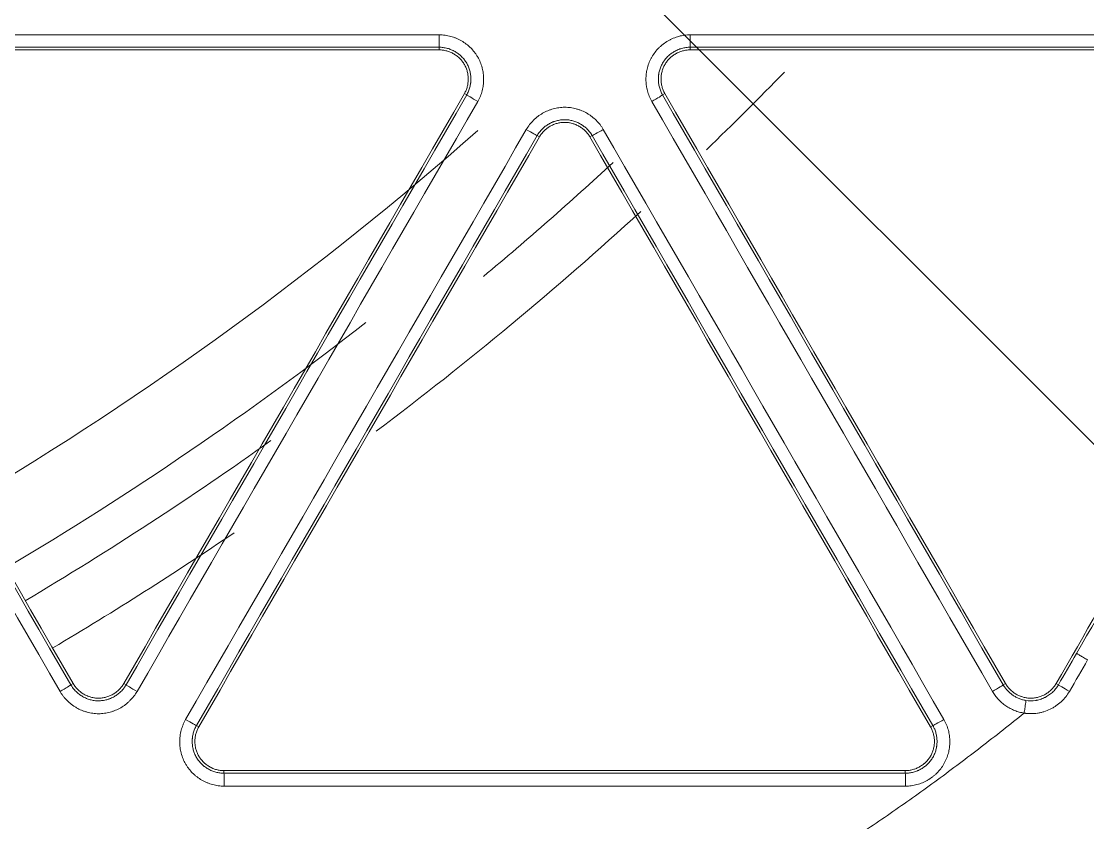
# Model space of a CAD drawing. Header units: inches. Extents: x 405346 to 489838, y -25612 to 14934.
# Drawn here: x 467311.37 to 467351.39, y 4199.86 to 4229.95 of the extents above; entities that cross this region are included whole.
import ezdxf

# ---------------------------------------------------------------- set-up
doc = ezdxf.new("R2010")
doc.units = ezdxf.units.IN
doc.header["$LTSCALE"] = 200
doc.header["$MEASUREMENT"] = 0
doc.layers.add('SS-EQ', color=2, linetype='Continuous', lineweight=20)

# ---------------------------------------------------------------- blocks, each defined once
blk = doc.blocks.new('4way무풍')
at = {"layer": 'SS-EQ'}
for p, q in [((339.635, -339.635), (-339.635, 339.635)), ((82.781, -92.55), (82.781, -92.45)), ((92.203, -92.45), (92.203, -92.55)), ((83.815, -94.241), (83.729, -94.192)), ((91.255, -94.192), (91.169, -94.242)), ((86.544, -95.817), (86.457, -95.767)), ((88.526, -95.767), (88.44, -95.817)), ((68.959, -116.39), (69.046, -116.34)), ((70.941, -116.34), (71.028, -116.39)), ((103.956, -116.39), (104.043, -116.34)), ((105.938, -116.34), (106.024, -116.39)), ((73.67, -117.915), (73.757, -117.966)), ((101.227, -117.966), (101.314, -117.916)), ((74.705, -119.607), (74.705, -119.707)), ((100.279, -119.707), (100.279, -119.607))]:
    blk.add_line(p, q, dxfattribs=at)
for radius, start, end in [(133.744, 313.94551, 315.71787), (127.397, 300.71678, 311.39079), (131.692, 309.8847, 312.70245), (133.744, 306.96339, 312.49509), (130.269, 300.71233, 307.90393), (131.692, 300.7045, 305.49538), (133.744, 300.70128, 304.156)]:
    blk.add_arc((0, 0), radius, start, end, dxfattribs=at)
for centre, major_axis, ratio, start_param, end_param in [((82.781, -91.976), (0, -0.474), 0.011778, 0.034909, 1.556725), ((92.203, -91.976), (0, 0.474), 0.013412, 3.176502, 4.698995), ((84.225, -94.478), (0.41, -0.237), 0.006571, 3.1765, 4.729863), ((90.758, -94.478), (-0.41, -0.237), 0.018563, 1.575049, 3.10668), ((86.047, -95.53), (-0.41, 0.237), 0.006512, 1.588503, 3.106685), ((88.936, -95.53), (-0.41, -0.237), 0.018651, 0.034913, 1.574542), ((68.549, -116.626), (-0.41, -0.237), 0.021182, 1.567846, 3.106678), ((71.438, -116.626), (0.41, -0.237), 0.012796, 3.176502, 4.7295), ((103.546, -116.626), (-0.41, -0.237), 0.021333, 1.573738, 3.106678), ((106.434, -116.626), (-0.41, 0.237), 0.007617, 0.034908, 1.591), ((73.26, -117.678), (-0.41, 0.237), 0.012793, 1.588108, 3.106683), ((101.723, -117.678), (-0.41, -0.237), 0.021465, 0.034915, 1.573193), ((74.704, -120.18), (0, -0.474), 0.008619, 1.550638, 3.106668), ((100.279, -120.18), (0, 0.474), 0.012332, 4.694356, 6.248188)]:
    blk.add_ellipse(centre, major_axis=major_axis, ratio=ratio, start_param=start_param, end_param=end_param, dxfattribs=at)
for points, knots in [([(346.359, 0), (346.359, -27.812), (346.359, -55.624), (346.359, -97.341), (346.359, -111.247), (346.359, -139.059), (346.359, -152.965), (346.359, -180.777), (346.359, -194.683), (346.359, -222.494), (346.359, -236.4), (346.359, -257.259), (346.358, -264.212), (346.359, -272.903), (346.359, -274.641), (346.359, -277.249), (346.359, -278.118), (346.358, -279.856), (346.358, -280.725), (346.358, -282.029), (346.358, -282.463), (346.358, -283.333), (346.359, -283.767), (346.359, -284.419), (346.359, -284.636), (346.359, -285.071), (346.358, -285.288), (346.355, -285.723), (346.353, -285.94), (346.346, -286.374), (346.341, -286.592), (346.322, -287.243), (346.305, -287.678), (346.262, -288.546), (346.236, -288.98), (346.174, -289.849), (346.138, -290.283), (346.078, -290.934), (346.057, -291.151), (346.012, -291.585), (345.894, -292.666), (345.748, -293.741), (345.479, -295.45), (345.327, -296.299), (344.817, -298.834), (344.407, -300.505), (343.687, -302.982), (343.172, -304.624), (342.294, -307.059), (341.638, -308.663), (341.119, -309.858), (340.941, -310.256), (340.714, -310.751), (340.668, -310.85), (340.576, -311.047), (340.437, -311.343), (339.919, -312.422), (339.029, -314.158), (338.177, -315.66), (336.854, -317.881), (335.912, -319.32), (334.41, -321.418), (333.379, -322.796), (331.741, -324.801), (330.589, -326.095), (329.702, -327.051), (329.403, -327.366), (329.024, -327.758), (328.947, -327.836), (328.795, -327.992), (328.566, -328.224), (327.719, -329.07), (326.303, -330.412), (324.35, -332.111), (322.332, -333.722), (320.944, -334.738), (319.535, -335.724), (318.819, -336.202), (317.367, -337.13), (315.893, -338.028), (314.376, -338.866), (313.222, -339.473), (312.835, -339.671), (312.249, -339.963), (312.054, -340.059), (311.662, -340.249), (309.896, -341.094), (308.103, -341.848), (305.68, -342.75), (304.055, -343.316), (302.408, -343.813), (299.923, -344.506), (298.245, -344.898), (295.697, -345.382), (294.842, -345.525), (293.766, -345.682), (293.551, -345.712), (293.12, -345.771), (292.903, -345.799), (292.254, -345.88), (291.821, -345.929), (290.523, -346.062), (289.657, -346.132), (288.357, -346.21), (287.924, -346.232), (287.057, -346.265), (286.624, -346.277), (285.974, -346.288), (285.757, -346.291), (285.323, -346.293), (285.107, -346.294), (284.673, -346.294), (284.456, -346.294), (284.023, -346.294), (283.806, -346.293), (283.156, -346.293), (282.722, -346.293), (281.855, -346.293), (281.421, -346.293), (280.121, -346.293), (279.253, -346.294), (277.519, -346.294), (276.652, -346.294), (274.051, -346.294), (272.316, -346.294), (267.113, -346.294), (263.645, -346.293), (256.708, -346.293), (253.239, -346.294), (242.833, -346.294), (235.896, -346.294), (222.022, -346.294), (215.084, -346.294), (194.273, -346.294), (180.399, -346.294), (152.65, -346.294), (138.775, -346.294), (111.027, -346.294), (97.152, -346.294), (69.404, -346.294), (55.529, -346.294), (34.718, -346.294), (27.78, -346.294), (13.906, -346.294), (6.969, -346.294), (0.032, -346.294)], [0, 0, 0, 0, 0.125, 0.125, 0.1875, 0.1875, 0.25, 0.25, 0.3125, 0.3125, 0.375, 0.375, 0.40625, 0.40625, 0.414063, 0.414063, 0.417969, 0.417969, 0.421875, 0.421875, 0.423828, 0.423828, 0.425781, 0.425781, 0.426758, 0.426758, 0.427734, 0.427734, 0.428711, 0.428711, 0.429688, 0.429688, 0.431641, 0.431641, 0.433594, 0.433594, 0.435547, 0.435547, 0.436523, 0.436523, 0.4375, 0.441406, 0.441406, 0.445313, 0.445313, 0.453125, 0.453125, 0.457031, 0.460938, 0.464844, 0.464844, 0.466797, 0.466797, 0.467285, 0.467285, 0.467773, 0.46875, 0.472656, 0.476563, 0.476563, 0.484375, 0.484375, 0.488281, 0.492188, 0.496094, 0.496094, 0.498047, 0.498047, 0.498535, 0.498535, 0.499023, 0.5, 0.503906, 0.507813, 0.511719, 0.515625, 0.515625, 0.519531, 0.519531, 0.523438, 0.527344, 0.527344, 0.529297, 0.529297, 0.530273, 0.530273, 0.53125, 0.539063, 0.539063, 0.542969, 0.546875, 0.546875, 0.554688, 0.554688, 0.558594, 0.558594, 0.55957, 0.55957, 0.560547, 0.560547, 0.5625, 0.5625, 0.566406, 0.566406, 0.568359, 0.568359, 0.570313, 0.570313, 0.571289, 0.571289, 0.572266, 0.572266, 0.573242, 0.573242, 0.574219, 0.574219, 0.576172, 0.576172, 0.578125, 0.578125, 0.582031, 0.582031, 0.585938, 0.585938, 0.59375, 0.59375, 0.609375, 0.609375, 0.625, 0.625, 0.65625, 0.65625, 0.6875, 0.6875, 0.75, 0.75, 0.8125, 0.8125, 0.875, 0.875, 0.9375, 0.9375, 0.96875, 0.96875, 1, 1, 1, 1]), ([(0.032, -345.099), (6.961, -345.099), (13.891, -345.099), (27.75, -345.099), (34.679, -345.099), (55.467, -345.099), (69.326, -345.098), (97.044, -345.098), (110.903, -345.097), (138.621, -345.096), (152.48, -345.096), (180.197, -345.094), (194.056, -345.092), (214.845, -345.09), (221.774, -345.089), (235.633, -345.086), (242.562, -345.085), (256.421, -345.082), (263.351, -345.081), (272.013, -345.079), (273.745, -345.079), (276.343, -345.079), (277.21, -345.078), (278.942, -345.078), (279.808, -345.077), (281.107, -345.076), (281.541, -345.076), (282.407, -345.076), (282.84, -345.076), (283.706, -345.076), (284.139, -345.076), (284.789, -345.074), (285.005, -345.074), (285.438, -345.071), (285.655, -345.069), (286.304, -345.06), (286.737, -345.049), (287.602, -345.017), (288.034, -344.997), (289.33, -344.922), (290.194, -344.853), (291.488, -344.722), (291.92, -344.673), (292.566, -344.593), (292.782, -344.566), (293.212, -344.508), (294.286, -344.358), (295.351, -344.18), (297.891, -343.699), (299.563, -343.307), (302.039, -342.615), (303.679, -342.118), (305.297, -341.551), (307.709, -340.648), (309.296, -339.976), (311.056, -339.138), (311.349, -338.996), (311.641, -338.853), (311.836, -338.756), (311.933, -338.707), (312.418, -338.464), (312.803, -338.265), (313.951, -337.656), (314.704, -337.236), (316.19, -336.364), (316.921, -335.913), (318.363, -334.982), (319.073, -334.502), (320.472, -333.511), (321.849, -332.491), (323.849, -330.872), (325.784, -329.163), (327.03, -327.964), (327.795, -327.195), (327.947, -327.041), (328.25, -326.729), (328.401, -326.573), (328.849, -326.102), (329.145, -325.785), (330.019, -324.826), (331.153, -323.527), (332.763, -321.515), (333.776, -320.132), (334.759, -318.728), (335.235, -318.016), (336.157, -316.57), (336.603, -315.837), (337.465, -314.35), (338.296, -312.842), (339.065, -311.291), (339.481, -310.406), (339.527, -310.308), (339.618, -310.111), (339.754, -309.815), (340.065, -309.123), (340.322, -308.527), (340.821, -307.331), (341.451, -305.727), (342.288, -303.291), (342.776, -301.648), (343.454, -299.169), (343.836, -297.496), (344.302, -294.959), (344.439, -294.108), (344.619, -292.825), (344.702, -292.181), (344.786, -291.427), (344.82, -291.104), (344.842, -290.888), (344.853, -290.779), (344.946, -289.807), (345.01, -288.942), (345.078, -287.644), (345.096, -287.212), (345.116, -286.563), (345.122, -286.347), (345.13, -285.914), (345.133, -285.698), (345.138, -285.266), (345.139, -285.049), (345.14, -284.617), (345.14, -284.4), (345.141, -283.752), (345.141, -283.319), (345.141, -282.67), (345.141, -282.454), (345.141, -282.021), (345.141, -281.805), (345.142, -281.156), (345.142, -280.724), (345.143, -279.426), (345.143, -278.561), (345.144, -276.831), (345.144, -275.966), (345.145, -273.37), (345.145, -271.64), (345.146, -262.989), (345.148, -256.069), (345.152, -235.306), (345.154, -221.465), (345.157, -193.782), (345.159, -179.94), (345.161, -152.257), (345.161, -138.416), (345.162, -110.732), (345.163, -69.208), (345.164, -27.683), (345.164, 0)], [0, 0, 0, 0, 0.03125, 0.03125, 0.0625, 0.0625, 0.125, 0.125, 0.1875, 0.1875, 0.25, 0.25, 0.3125, 0.3125, 0.34375, 0.34375, 0.375, 0.375, 0.40625, 0.40625, 0.414063, 0.414063, 0.417969, 0.417969, 0.421875, 0.421875, 0.423828, 0.423828, 0.425781, 0.425781, 0.427734, 0.427734, 0.428711, 0.428711, 0.429688, 0.429688, 0.431641, 0.431641, 0.433594, 0.433594, 0.4375, 0.4375, 0.439453, 0.439453, 0.44043, 0.44043, 0.441406, 0.445313, 0.445313, 0.453125, 0.453125, 0.457031, 0.460938, 0.460938, 0.46875, 0.46875, 0.469727, 0.470215, 0.470215, 0.470703, 0.470703, 0.472656, 0.472656, 0.476563, 0.476563, 0.480469, 0.480469, 0.484375, 0.484375, 0.488281, 0.492188, 0.496094, 0.5, 0.5, 0.500977, 0.500977, 0.501953, 0.501953, 0.503906, 0.503906, 0.507813, 0.511719, 0.515625, 0.515625, 0.519531, 0.519531, 0.523438, 0.523438, 0.527344, 0.53125, 0.53125, 0.531738, 0.531738, 0.532227, 0.533203, 0.535156, 0.535156, 0.539063, 0.542969, 0.546875, 0.546875, 0.554688, 0.554688, 0.558594, 0.558594, 0.560547, 0.561523, 0.562012, 0.562012, 0.5625, 0.5625, 0.566406, 0.566406, 0.568359, 0.568359, 0.569336, 0.569336, 0.570313, 0.570313, 0.571289, 0.571289, 0.572266, 0.572266, 0.574219, 0.574219, 0.575195, 0.575195, 0.576172, 0.576172, 0.578125, 0.578125, 0.582031, 0.582031, 0.585938, 0.585938, 0.59375, 0.59375, 0.625, 0.625, 0.6875, 0.6875, 0.75, 0.75, 0.8125, 0.8125, 0.875, 1, 1, 1, 1]), ([(82.786, -91.983), (82.86, -91.983), (82.932, -91.988), (83.076, -92.007), (83.147, -92.022), (83.252, -92.05), (83.287, -92.061), (83.339, -92.079), (83.356, -92.085), (83.39, -92.098), (83.407, -92.105), (83.491, -92.14), (83.621, -92.204), (83.742, -92.285), (83.815, -92.34), (83.829, -92.352), (83.858, -92.375), (83.899, -92.41), (83.939, -92.447), (84.016, -92.524), (84.064, -92.578), (84.131, -92.664), (84.152, -92.693), (84.193, -92.754), (84.212, -92.785), (84.267, -92.88), (84.331, -93.01), (84.377, -93.148), (84.4, -93.236), (84.405, -93.254), (84.413, -93.289), (84.417, -93.307), (84.427, -93.361), (84.433, -93.397), (84.447, -93.505), (84.452, -93.577), (84.452, -93.686), (84.45, -93.741), (84.446, -93.795), (84.442, -93.832), (84.44, -93.85), (84.428, -93.941), (84.401, -94.083), (84.355, -94.22), (84.314, -94.321), (84.299, -94.355), (84.266, -94.421), (84.249, -94.453), (84.231, -94.485)], [0, 0, 0, 0, 0.0625, 0.0625, 0.125, 0.125, 0.15625, 0.15625, 0.171875, 0.171875, 0.1875, 0.1875, 0.25, 0.3125, 0.3125, 0.328125, 0.328125, 0.34375, 0.375, 0.375, 0.4375, 0.4375, 0.46875, 0.46875, 0.5, 0.5, 0.5625, 0.625, 0.625, 0.640625, 0.640625, 0.65625, 0.65625, 0.6875, 0.6875, 0.75, 0.75, 0.78125, 0.796875, 0.796875, 0.8125, 0.8125, 0.875, 0.9375, 0.9375, 0.96875, 0.96875, 1, 1, 1, 1]), ([(90.765, -94.485), (90.728, -94.421), (90.696, -94.356), (90.641, -94.222), (90.618, -94.153), (90.59, -94.048), (90.582, -94.012), (90.571, -93.958), (90.568, -93.94), (90.562, -93.904), (90.56, -93.886), (90.548, -93.796), (90.539, -93.651), (90.548, -93.506), (90.56, -93.415), (90.562, -93.397), (90.568, -93.361), (90.571, -93.343), (90.582, -93.29), (90.59, -93.254), (90.618, -93.149), (90.641, -93.08), (90.682, -92.98), (90.697, -92.947), (90.729, -92.881), (90.746, -92.849), (90.801, -92.754), (90.882, -92.633), (90.978, -92.525), (91.043, -92.46), (91.056, -92.448), (91.083, -92.423), (91.096, -92.411), (91.138, -92.375), (91.166, -92.352), (91.252, -92.285), (91.313, -92.245), (91.407, -92.191), (91.455, -92.165), (91.504, -92.142), (91.538, -92.126), (91.555, -92.119), (91.639, -92.084), (91.776, -92.036), (91.918, -92.007), (92.026, -91.993), (92.062, -91.989), (92.136, -91.984), (92.172, -91.983), (92.209, -91.983)], [0, 0, 0, 0, 0.0625, 0.0625, 0.125, 0.125, 0.15625, 0.15625, 0.171875, 0.171875, 0.1875, 0.1875, 0.25, 0.3125, 0.3125, 0.328125, 0.328125, 0.34375, 0.34375, 0.375, 0.375, 0.4375, 0.4375, 0.46875, 0.46875, 0.5, 0.5, 0.5625, 0.625, 0.625, 0.640625, 0.640625, 0.65625, 0.65625, 0.6875, 0.6875, 0.75, 0.75, 0.78125, 0.796875, 0.796875, 0.8125, 0.8125, 0.875, 0.9375, 0.9375, 0.96875, 0.96875, 1, 1, 1, 1]), ([(83.815, -94.241), (83.817, -94.239), (83.818, -94.236), (83.821, -94.23), (83.826, -94.221), (83.831, -94.213), (83.84, -94.195), (83.846, -94.184), (83.863, -94.148), (83.874, -94.124), (83.904, -94.052), (83.936, -93.954), (83.956, -93.852), (83.964, -93.787), (83.966, -93.774), (83.968, -93.747), (83.969, -93.734), (83.972, -93.695), (83.972, -93.669), (83.972, -93.592), (83.969, -93.54), (83.959, -93.462), (83.955, -93.437), (83.945, -93.385), (83.939, -93.36), (83.919, -93.284), (83.903, -93.235), (83.864, -93.139), (83.841, -93.092), (83.802, -93.024), (83.788, -93.002), (83.759, -92.959), (83.743, -92.938), (83.696, -92.876), (83.661, -92.837), (83.606, -92.783), (83.578, -92.756), (83.548, -92.731), (83.527, -92.714), (83.517, -92.706), (83.465, -92.667), (83.378, -92.609), (83.285, -92.563), (83.213, -92.533), (83.189, -92.523), (83.139, -92.506), (83.114, -92.499), (83.039, -92.478), (82.988, -92.468), (82.911, -92.457), (82.872, -92.453), (82.827, -92.451), (82.804, -92.45), (82.794, -92.45), (82.788, -92.45), (82.784, -92.45), (82.781, -92.45)], [0, 0, 0, 0, 0.003906, 0.003906, 0.007812, 0.015625, 0.015625, 0.03125, 0.03125, 0.0625, 0.0625, 0.125, 0.1875, 0.1875, 0.203125, 0.203125, 0.21875, 0.21875, 0.25, 0.25, 0.3125, 0.3125, 0.34375, 0.34375, 0.375, 0.375, 0.4375, 0.4375, 0.5, 0.5, 0.53125, 0.53125, 0.5625, 0.5625, 0.625, 0.625, 0.65625, 0.671875, 0.671875, 0.6875, 0.6875, 0.75, 0.8125, 0.8125, 0.84375, 0.84375, 0.875, 0.875, 0.9375, 0.9375, 0.96875, 0.984375, 0.992188, 0.996094, 0.996094, 1, 1, 1, 1]), ([(92.203, -92.45), (92.2, -92.45), (92.196, -92.45), (92.19, -92.45), (92.18, -92.45), (92.17, -92.45), (92.15, -92.451), (92.137, -92.452), (92.098, -92.454), (92.072, -92.457), (91.995, -92.468), (91.893, -92.489), (91.795, -92.523), (91.734, -92.548), (91.722, -92.553), (91.699, -92.564), (91.663, -92.581), (91.629, -92.6), (91.561, -92.638), (91.518, -92.667), (91.456, -92.714), (91.436, -92.731), (91.396, -92.765), (91.377, -92.783), (91.321, -92.838), (91.253, -92.916), (91.194, -93.002), (91.155, -93.07), (91.143, -93.093), (91.12, -93.14), (91.109, -93.164), (91.08, -93.236), (91.064, -93.285), (91.044, -93.36), (91.035, -93.398), (91.028, -93.437), (91.024, -93.463), (91.022, -93.476), (91.014, -93.541), (91.008, -93.645), (91.014, -93.748), (91.024, -93.826), (91.028, -93.852), (91.038, -93.903), (91.044, -93.929), (91.064, -94.004), (91.08, -94.053), (91.11, -94.125), (91.126, -94.161), (91.146, -94.201), (91.157, -94.222), (91.162, -94.23), (91.165, -94.236), (91.167, -94.239), (91.169, -94.242)], [0, 0, 0, 0, 0.003906, 0.003906, 0.007813, 0.015625, 0.015625, 0.03125, 0.03125, 0.0625, 0.0625, 0.125, 0.1875, 0.1875, 0.203125, 0.203125, 0.21875, 0.25, 0.25, 0.3125, 0.3125, 0.34375, 0.34375, 0.375, 0.375, 0.4375, 0.5, 0.5, 0.53125, 0.53125, 0.5625, 0.5625, 0.625, 0.625, 0.65625, 0.671875, 0.671875, 0.6875, 0.6875, 0.75, 0.8125, 0.8125, 0.84375, 0.84375, 0.875, 0.875, 0.9375, 0.9375, 0.96875, 0.984375, 0.992187, 0.996094, 0.996094, 1, 1, 1, 1]), ([(82.781, -92.55), (82.829, -92.55), (82.877, -92.553), (82.972, -92.566), (83.065, -92.585), (83.155, -92.617), (83.221, -92.644), (83.243, -92.654), (83.286, -92.676), (83.307, -92.687), (83.369, -92.723), (83.408, -92.749), (83.465, -92.792), (83.484, -92.807), (83.52, -92.839), (83.538, -92.855), (83.589, -92.906), (83.652, -92.977), (83.705, -93.056), (83.741, -93.118), (83.752, -93.139), (83.773, -93.182), (83.783, -93.204), (83.81, -93.27), (83.825, -93.315), (83.843, -93.384), (83.851, -93.419), (83.857, -93.454), (83.861, -93.478), (83.862, -93.49), (83.87, -93.549), (83.876, -93.645), (83.87, -93.739), (83.861, -93.811), (83.857, -93.834), (83.848, -93.881), (83.843, -93.905), (83.825, -93.974), (83.81, -94.019), (83.774, -94.107), (83.753, -94.15), (83.729, -94.192)], [0, 0, 0, 0, 0.0625, 0.0625, 0.125, 0.1875, 0.1875, 0.21875, 0.21875, 0.25, 0.25, 0.3125, 0.3125, 0.34375, 0.34375, 0.375, 0.375, 0.4375, 0.5, 0.5, 0.53125, 0.53125, 0.5625, 0.5625, 0.625, 0.625, 0.65625, 0.671875, 0.671875, 0.6875, 0.6875, 0.75, 0.8125, 0.8125, 0.84375, 0.84375, 0.875, 0.875, 0.9375, 0.9375, 1, 1, 1, 1]), ([(91.255, -94.192), (91.231, -94.15), (91.21, -94.106), (91.174, -94.018), (91.144, -93.928), (91.126, -93.835), (91.117, -93.763), (91.114, -93.739), (91.111, -93.691), (91.111, -93.668), (91.111, -93.596), (91.114, -93.549), (91.123, -93.478), (91.127, -93.454), (91.136, -93.407), (91.141, -93.384), (91.159, -93.314), (91.189, -93.224), (91.231, -93.139), (91.267, -93.076), (91.28, -93.056), (91.307, -93.016), (91.321, -92.997), (91.364, -92.941), (91.396, -92.905), (91.447, -92.855), (91.473, -92.831), (91.5, -92.808), (91.519, -92.793), (91.528, -92.785), (91.576, -92.749), (91.656, -92.696), (91.741, -92.654), (91.807, -92.626), (91.829, -92.617), (91.875, -92.602), (91.898, -92.595), (91.967, -92.576), (92.013, -92.566), (92.107, -92.553), (92.155, -92.55), (92.203, -92.55)], [0, 0, 0, 0, 0.0625, 0.0625, 0.125, 0.1875, 0.1875, 0.21875, 0.21875, 0.25, 0.25, 0.3125, 0.3125, 0.34375, 0.34375, 0.375, 0.375, 0.4375, 0.5, 0.5, 0.53125, 0.53125, 0.5625, 0.5625, 0.625, 0.625, 0.65625, 0.671875, 0.671875, 0.6875, 0.6875, 0.75, 0.8125, 0.8125, 0.84375, 0.84375, 0.875, 0.875, 0.9375, 0.9375, 1, 1, 1, 1]), ([(105.938, -116.34), (108.069, -112.649), (110.201, -108.957), (114.463, -101.574), (116.594, -97.883), (118.725, -94.192)], [0, 0, 0, 0, 0.5, 0.5, 1, 1, 1, 1]), ([(106.708, -115.206), (108.725, -111.712), (110.742, -108.218), (114.777, -101.23), (116.794, -97.735), (118.812, -94.241)], [0, 0, 0, 0, 0.5, 0.5, 1, 1, 1, 1]), ([(86.053, -95.537), (86.09, -95.473), (86.13, -95.413), (86.219, -95.298), (86.267, -95.244), (86.344, -95.167), (86.371, -95.143), (86.412, -95.106), (86.426, -95.095), (86.455, -95.071), (86.469, -95.06), (86.541, -95.005), (86.662, -94.925), (86.792, -94.86), (86.877, -94.825), (86.894, -94.818), (86.928, -94.805), (86.945, -94.799), (86.997, -94.781), (87.032, -94.77), (87.136, -94.742), (87.207, -94.728), (87.315, -94.713), (87.351, -94.709), (87.424, -94.704), (87.461, -94.703), (87.57, -94.703), (87.715, -94.713), (87.857, -94.742), (87.945, -94.766), (87.963, -94.771), (87.998, -94.781), (88.015, -94.787), (88.067, -94.805), (88.101, -94.818), (88.202, -94.86), (88.267, -94.892), (88.361, -94.946), (88.407, -94.975), (88.452, -95.006), (88.482, -95.027), (88.497, -95.038), (88.57, -95.094), (88.679, -95.189), (88.775, -95.297), (88.842, -95.383), (88.863, -95.413), (88.904, -95.474), (88.924, -95.505), (88.942, -95.537)], [0, 0, 0, 0, 0.0625, 0.0625, 0.125, 0.125, 0.15625, 0.15625, 0.171875, 0.171875, 0.1875, 0.1875, 0.25, 0.3125, 0.3125, 0.328125, 0.328125, 0.34375, 0.34375, 0.375, 0.375, 0.4375, 0.4375, 0.46875, 0.46875, 0.5, 0.5, 0.5625, 0.625, 0.625, 0.640625, 0.640625, 0.65625, 0.65625, 0.6875, 0.6875, 0.75, 0.75, 0.78125, 0.796875, 0.796875, 0.8125, 0.8125, 0.875, 0.9375, 0.9375, 0.96875, 0.96875, 1, 1, 1, 1]), ([(88.526, -95.767), (88.524, -95.764), (88.523, -95.761), (88.519, -95.756), (88.514, -95.747), (88.509, -95.739), (88.499, -95.722), (88.492, -95.711), (88.47, -95.679), (88.454, -95.657), (88.407, -95.596), (88.338, -95.518), (88.259, -95.45), (88.207, -95.411), (88.196, -95.403), (88.175, -95.388), (88.143, -95.365), (88.11, -95.345), (88.042, -95.306), (87.996, -95.283), (87.924, -95.253), (87.9, -95.243), (87.85, -95.226), (87.825, -95.219), (87.749, -95.198), (87.699, -95.187), (87.596, -95.173), (87.544, -95.17), (87.466, -95.17), (87.439, -95.171), (87.387, -95.174), (87.361, -95.177), (87.284, -95.188), (87.233, -95.198), (87.158, -95.218), (87.121, -95.23), (87.084, -95.243), (87.06, -95.253), (87.048, -95.258), (86.987, -95.283), (86.894, -95.329), (86.808, -95.386), (86.745, -95.434), (86.725, -95.45), (86.685, -95.485), (86.666, -95.503), (86.611, -95.558), (86.576, -95.596), (86.529, -95.658), (86.506, -95.689), (86.481, -95.728), (86.469, -95.747), (86.464, -95.756), (86.461, -95.761), (86.459, -95.764), (86.457, -95.767)], [0, 0, 0, 0, 0.003906, 0.003906, 0.007813, 0.015625, 0.015625, 0.03125, 0.03125, 0.0625, 0.0625, 0.125, 0.1875, 0.1875, 0.203125, 0.203125, 0.21875, 0.25, 0.25, 0.3125, 0.3125, 0.34375, 0.34375, 0.375, 0.375, 0.4375, 0.4375, 0.5, 0.5, 0.53125, 0.53125, 0.5625, 0.5625, 0.625, 0.625, 0.65625, 0.671875, 0.671875, 0.6875, 0.6875, 0.75, 0.8125, 0.8125, 0.84375, 0.84375, 0.875, 0.875, 0.9375, 0.9375, 0.96875, 0.984375, 0.992188, 0.996094, 0.996094, 1, 1, 1, 1]), ([(86.544, -95.817), (86.568, -95.775), (86.595, -95.735), (86.654, -95.66), (86.717, -95.589), (86.789, -95.527), (86.836, -95.49), (86.846, -95.483), (86.866, -95.469), (86.895, -95.449), (86.926, -95.43), (86.988, -95.394), (87.03, -95.373), (87.096, -95.346), (87.118, -95.337), (87.164, -95.322), (87.187, -95.314), (87.256, -95.296), (87.349, -95.277), (87.444, -95.27), (87.516, -95.27), (87.54, -95.271), (87.588, -95.274), (87.612, -95.277), (87.682, -95.286), (87.729, -95.296), (87.797, -95.315), (87.832, -95.325), (87.865, -95.338), (87.888, -95.346), (87.899, -95.351), (87.954, -95.374), (88.04, -95.416), (88.119, -95.469), (88.176, -95.512), (88.195, -95.527), (88.231, -95.559), (88.248, -95.575), (88.299, -95.625), (88.331, -95.661), (88.389, -95.736), (88.416, -95.775), (88.44, -95.817)], [0, 0, 0, 0, 0.0625, 0.0625, 0.125, 0.1875, 0.1875, 0.203125, 0.203125, 0.21875, 0.25, 0.25, 0.3125, 0.3125, 0.34375, 0.34375, 0.375, 0.375, 0.4375, 0.5, 0.5, 0.53125, 0.53125, 0.5625, 0.5625, 0.625, 0.625, 0.65625, 0.671875, 0.671875, 0.6875, 0.6875, 0.75, 0.8125, 0.8125, 0.84375, 0.84375, 0.875, 0.875, 0.9375, 0.9375, 1, 1, 1, 1]), ([(107.124, -115.45), (107.098, -115.435), (107.071, -115.42), (107.019, -115.389), (106.993, -115.374), (106.944, -115.346), (106.92, -115.332), (106.875, -115.306), (106.854, -115.293), (106.815, -115.271), (106.798, -115.26), (106.767, -115.242), (106.754, -115.234), (106.732, -115.221), (106.724, -115.216), (106.712, -115.209), (106.709, -115.207), (106.708, -115.206)], [0, 0, 0, 0, 0.125, 0.125, 0.25, 0.25, 0.375, 0.375, 0.5, 0.5, 0.625, 0.625, 0.75, 0.75, 0.875, 0.875, 1, 1, 1, 1]), ([(68.959, -116.39), (68.961, -116.393), (68.963, -116.396), (68.966, -116.401), (68.971, -116.41), (68.976, -116.418), (68.987, -116.435), (68.994, -116.446), (69.016, -116.478), (69.031, -116.5), (69.079, -116.561), (69.148, -116.638), (69.226, -116.707), (69.278, -116.746), (69.289, -116.754), (69.31, -116.769), (69.343, -116.791), (69.376, -116.812), (69.443, -116.851), (69.49, -116.874), (69.562, -116.904), (69.586, -116.913), (69.635, -116.93), (69.661, -116.938), (69.736, -116.959), (69.787, -116.969), (69.889, -116.983), (69.941, -116.987), (70.02, -116.987), (70.046, -116.986), (70.098, -116.982), (70.124, -116.979), (70.201, -116.969), (70.252, -116.958), (70.327, -116.938), (70.364, -116.926), (70.401, -116.913), (70.425, -116.904), (70.438, -116.899), (70.498, -116.874), (70.591, -116.827), (70.678, -116.77), (70.74, -116.723), (70.76, -116.706), (70.8, -116.672), (70.819, -116.654), (70.874, -116.599), (70.909, -116.56), (70.956, -116.499), (70.979, -116.467), (71.004, -116.429), (71.016, -116.409), (71.021, -116.401), (71.024, -116.395), (71.026, -116.393), (71.028, -116.39)], [0, 0, 0, 0, 0.003906, 0.003906, 0.007812, 0.015625, 0.015625, 0.03125, 0.03125, 0.0625, 0.0625, 0.125, 0.1875, 0.1875, 0.203125, 0.203125, 0.21875, 0.25, 0.25, 0.3125, 0.3125, 0.34375, 0.34375, 0.375, 0.375, 0.4375, 0.4375, 0.5, 0.5, 0.53125, 0.53125, 0.5625, 0.5625, 0.625, 0.625, 0.65625, 0.671875, 0.671875, 0.6875, 0.6875, 0.75, 0.8125, 0.8125, 0.84375, 0.84375, 0.875, 0.875, 0.9375, 0.9375, 0.96875, 0.984375, 0.992188, 0.996094, 0.996094, 1, 1, 1, 1]), ([(70.941, -116.34), (70.917, -116.382), (70.89, -116.422), (70.832, -116.497), (70.769, -116.568), (70.697, -116.631), (70.649, -116.667), (70.639, -116.674), (70.62, -116.688), (70.59, -116.708), (70.56, -116.727), (70.498, -116.763), (70.455, -116.784), (70.389, -116.811), (70.367, -116.82), (70.322, -116.836), (70.299, -116.843), (70.229, -116.862), (70.136, -116.881), (70.041, -116.887), (69.969, -116.887), (69.945, -116.886), (69.898, -116.883), (69.874, -116.881), (69.803, -116.871), (69.757, -116.861), (69.688, -116.842), (69.654, -116.832), (69.62, -116.82), (69.598, -116.811), (69.587, -116.807), (69.531, -116.783), (69.446, -116.741), (69.367, -116.688), (69.31, -116.645), (69.291, -116.63), (69.255, -116.598), (69.237, -116.582), (69.186, -116.532), (69.155, -116.496), (69.097, -116.421), (69.07, -116.382), (69.046, -116.34)], [0, 0, 0, 0, 0.0625, 0.0625, 0.125, 0.1875, 0.1875, 0.203125, 0.203125, 0.21875, 0.25, 0.25, 0.3125, 0.3125, 0.34375, 0.34375, 0.375, 0.375, 0.4375, 0.5, 0.5, 0.53125, 0.53125, 0.5625, 0.5625, 0.625, 0.625, 0.65625, 0.671875, 0.671875, 0.6875, 0.6875, 0.75, 0.8125, 0.8125, 0.84375, 0.84375, 0.875, 0.875, 0.9375, 0.9375, 1, 1, 1, 1]), ([(103.956, -116.39), (103.957, -116.392), (103.959, -116.395), (103.962, -116.4), (103.966, -116.407), (103.976, -116.423), (103.997, -116.456), (104.029, -116.502), (104.057, -116.537), (104.085, -116.571), (104.1, -116.588), (104.146, -116.637), (104.21, -116.698), (104.281, -116.751), (104.336, -116.789), (104.354, -116.801), (104.392, -116.824), (104.412, -116.835), (104.471, -116.866), (104.551, -116.903), (104.635, -116.932), (104.72, -116.955), (104.764, -116.965), (104.808, -116.972)], [0, 0, 0, 0, 0.007813, 0.007813, 0.015625, 0.03125, 0.0625, 0.125, 0.1875, 0.1875, 0.25, 0.25, 0.375, 0.5, 0.5, 0.5625, 0.5625, 0.625, 0.625, 0.75, 0.875, 0.875, 1, 1, 1, 1]), ([(105.938, -116.34), (105.914, -116.382), (105.887, -116.422), (105.829, -116.497), (105.765, -116.568), (105.694, -116.631), (105.646, -116.667), (105.636, -116.674), (105.617, -116.688), (105.587, -116.708), (105.557, -116.727), (105.495, -116.763), (105.452, -116.784), (105.386, -116.811), (105.364, -116.82), (105.318, -116.836), (105.295, -116.843), (105.226, -116.862), (105.133, -116.881), (105.038, -116.887), (104.966, -116.887), (104.942, -116.886), (104.894, -116.883), (104.871, -116.881), (104.8, -116.871), (104.754, -116.861), (104.685, -116.842), (104.651, -116.832), (104.617, -116.82), (104.595, -116.811), (104.583, -116.807), (104.528, -116.783), (104.443, -116.741), (104.363, -116.688), (104.306, -116.645), (104.288, -116.63), (104.251, -116.598), (104.234, -116.582), (104.183, -116.532), (104.152, -116.496), (104.093, -116.421), (104.067, -116.382), (104.043, -116.34)], [0, 0, 0, 0, 0.0625, 0.0625, 0.125, 0.1875, 0.1875, 0.203125, 0.203125, 0.21875, 0.25, 0.25, 0.3125, 0.3125, 0.34375, 0.34375, 0.375, 0.375, 0.4375, 0.5, 0.5, 0.53125, 0.53125, 0.5625, 0.5625, 0.625, 0.625, 0.65625, 0.671875, 0.671875, 0.6875, 0.6875, 0.75, 0.8125, 0.8125, 0.84375, 0.84375, 0.875, 0.875, 0.9375, 0.9375, 1, 1, 1, 1]), ([(104.808, -116.972), (104.927, -116.991), (105.045, -116.992), (105.179, -116.971), (105.193, -116.969), (105.223, -116.963), (105.238, -116.96), (105.281, -116.95), (105.31, -116.942), (105.395, -116.916), (105.45, -116.894), (105.518, -116.861), (105.531, -116.855), (105.558, -116.841), (105.571, -116.834), (105.61, -116.811), (105.635, -116.795), (105.709, -116.745), (105.756, -116.709), (105.822, -116.648), (105.843, -116.628), (105.884, -116.584), (105.904, -116.561), (105.941, -116.515), (105.968, -116.479), (105.997, -116.435), (106.009, -116.416), (106.017, -116.403), (106.021, -116.396), (106.024, -116.39)], [0, 0, 0, 0, 0.25, 0.25, 0.28125, 0.28125, 0.3125, 0.3125, 0.375, 0.375, 0.5, 0.5, 0.53125, 0.53125, 0.5625, 0.5625, 0.625, 0.625, 0.75, 0.75, 0.8125, 0.8125, 0.875, 0.875, 0.9375, 0.96875, 0.984375, 0.984375, 1, 1, 1, 1]), ([(71.442, -116.636), (71.405, -116.699), (71.364, -116.76), (71.276, -116.874), (71.228, -116.928), (71.151, -117.005), (71.124, -117.03), (71.083, -117.066), (71.068, -117.078), (71.04, -117.101), (71.026, -117.112), (70.953, -117.168), (70.833, -117.248), (70.703, -117.312), (70.618, -117.348), (70.601, -117.355), (70.567, -117.368), (70.55, -117.374), (70.498, -117.391), (70.463, -117.402), (70.358, -117.431), (70.288, -117.445), (70.18, -117.46), (70.144, -117.463), (70.071, -117.468), (70.034, -117.47), (69.924, -117.47), (69.78, -117.46), (69.638, -117.431), (69.55, -117.407), (69.532, -117.402), (69.497, -117.391), (69.48, -117.385), (69.428, -117.368), (69.394, -117.355), (69.293, -117.313), (69.228, -117.281), (69.134, -117.226), (69.088, -117.198), (69.043, -117.167), (69.013, -117.145), (68.998, -117.134), (68.925, -117.079), (68.816, -116.984), (68.72, -116.875), (68.653, -116.789), (68.632, -116.76), (68.591, -116.699), (68.571, -116.667), (68.553, -116.636)], [0, 0, 0, 0, 0.0625, 0.0625, 0.125, 0.125, 0.15625, 0.15625, 0.171875, 0.171875, 0.1875, 0.1875, 0.25, 0.3125, 0.3125, 0.328125, 0.328125, 0.34375, 0.34375, 0.375, 0.375, 0.4375, 0.4375, 0.46875, 0.46875, 0.5, 0.5, 0.5625, 0.625, 0.625, 0.640625, 0.640625, 0.65625, 0.65625, 0.6875, 0.6875, 0.75, 0.75, 0.78125, 0.796875, 0.796875, 0.8125, 0.8125, 0.875, 0.9375, 0.9375, 0.96875, 0.96875, 1, 1, 1, 1]), ([(104.74, -117.448), (104.679, -117.438), (104.618, -117.425), (104.499, -117.392), (104.382, -117.352), (104.27, -117.3), (104.187, -117.256), (104.16, -117.241), (104.107, -117.209), (104.081, -117.192), (104.004, -117.14), (103.907, -117.065), (103.817, -116.979), (103.753, -116.911), (103.732, -116.888), (103.692, -116.84), (103.673, -116.815), (103.617, -116.741), (103.583, -116.689), (103.552, -116.634)], [0, 0, 0, 0, 0.125, 0.125, 0.25, 0.375, 0.375, 0.4375, 0.4375, 0.5, 0.5, 0.625, 0.75, 0.75, 0.8125, 0.8125, 0.875, 0.875, 1, 1, 1, 1]), ([(106.441, -116.634), (106.399, -116.707), (106.351, -116.776), (106.286, -116.858), (106.272, -116.874), (106.244, -116.906), (106.23, -116.921), (106.187, -116.967), (106.158, -116.997), (106.066, -117.081), (106, -117.132), (105.897, -117.202), (105.861, -117.224), (105.807, -117.256), (105.788, -117.266), (105.751, -117.285), (105.732, -117.295), (105.638, -117.34), (105.561, -117.37), (105.442, -117.407), (105.381, -117.423), (105.32, -117.436), (105.278, -117.444), (105.258, -117.447), (105.154, -117.463), (105.071, -117.469), (104.947, -117.468), (104.884, -117.465), (104.812, -117.458), (104.775, -117.453), (104.757, -117.451), (104.749, -117.449), (104.744, -117.449), (104.741, -117.448), (104.739, -117.448)], [0, 0, 0, 0, 0.125, 0.125, 0.15625, 0.15625, 0.1875, 0.1875, 0.25, 0.25, 0.375, 0.375, 0.4375, 0.4375, 0.46875, 0.46875, 0.5, 0.5, 0.625, 0.625, 0.6875, 0.71875, 0.71875, 0.75, 0.75, 0.875, 0.875, 0.9375, 0.96875, 0.984375, 0.992187, 0.996094, 0.996094, 1, 1, 1, 1]), ([(104.808, -116.972), (104.808, -116.973), (104.808, -116.977), (104.807, -116.991), (104.806, -117.001), (104.803, -117.026), (104.801, -117.041), (104.796, -117.076), (104.793, -117.096), (104.786, -117.14), (104.783, -117.164), (104.775, -117.215), (104.771, -117.242), (104.762, -117.298), (104.758, -117.328), (104.748, -117.387), (104.744, -117.417), (104.739, -117.448)], [0, 0, 0, 0, 0.125, 0.125, 0.25, 0.25, 0.375, 0.375, 0.5, 0.5, 0.625, 0.625, 0.75, 0.75, 0.875, 0.875, 1, 1, 1, 1]), ([(104.739, -117.447), (104.204, -117.874), (103.135, -118.726), (101.492, -119.956), (99.823, -121.151), (98.687, -121.913), (98.119, -122.293)], [0, 0, 0, 0, 0.25, 0.499999, 0.749999, 1, 1, 1, 1]), ([(74.708, -120.19), (74.635, -120.19), (74.562, -120.185), (74.419, -120.165), (74.348, -120.151), (74.243, -120.122), (74.208, -120.112), (74.156, -120.094), (74.139, -120.088), (74.105, -120.075), (74.088, -120.068), (74.004, -120.033), (73.874, -119.968), (73.753, -119.888), (73.68, -119.832), (73.666, -119.821), (73.637, -119.798), (73.595, -119.763), (73.555, -119.725), (73.478, -119.649), (73.43, -119.595), (73.364, -119.509), (73.343, -119.479), (73.302, -119.419), (73.282, -119.387), (73.228, -119.293), (73.164, -119.162), (73.118, -119.025), (73.095, -118.937), (73.09, -118.919), (73.082, -118.883), (73.078, -118.865), (73.068, -118.812), (73.062, -118.776), (73.048, -118.668), (73.043, -118.595), (73.043, -118.486), (73.045, -118.432), (73.049, -118.377), (73.053, -118.341), (73.055, -118.323), (73.066, -118.232), (73.094, -118.089), (73.14, -117.952), (73.181, -117.851), (73.196, -117.818), (73.229, -117.752), (73.246, -117.72), (73.264, -117.688)], [0, 0, 0, 0, 0.0625, 0.0625, 0.125, 0.125, 0.15625, 0.15625, 0.171875, 0.171875, 0.1875, 0.1875, 0.25, 0.3125, 0.3125, 0.328125, 0.328125, 0.34375, 0.375, 0.375, 0.4375, 0.4375, 0.46875, 0.46875, 0.5, 0.5, 0.5625, 0.625, 0.625, 0.640625, 0.640625, 0.65625, 0.65625, 0.6875, 0.6875, 0.75, 0.75, 0.78125, 0.796875, 0.796875, 0.8125, 0.8125, 0.875, 0.9375, 0.9375, 0.96875, 0.96875, 1, 1, 1, 1]), ([(73.67, -117.915), (73.668, -117.918), (73.667, -117.921), (73.664, -117.927), (73.659, -117.935), (73.654, -117.944), (73.645, -117.961), (73.639, -117.973), (73.622, -118.009), (73.611, -118.032), (73.581, -118.105), (73.549, -118.203), (73.529, -118.305), (73.521, -118.37), (73.52, -118.383), (73.517, -118.409), (73.516, -118.422), (73.514, -118.461), (73.513, -118.487), (73.513, -118.565), (73.516, -118.617), (73.526, -118.694), (73.53, -118.72), (73.54, -118.771), (73.546, -118.797), (73.566, -118.873), (73.582, -118.922), (73.621, -119.018), (73.644, -119.064), (73.683, -119.132), (73.697, -119.155), (73.727, -119.198), (73.742, -119.219), (73.79, -119.281), (73.824, -119.319), (73.879, -119.374), (73.908, -119.4), (73.938, -119.426), (73.958, -119.442), (73.968, -119.45), (74.021, -119.49), (74.107, -119.548), (74.2, -119.594), (74.272, -119.624), (74.297, -119.633), (74.346, -119.65), (74.371, -119.658), (74.447, -119.679), (74.497, -119.689), (74.574, -119.699), (74.613, -119.703), (74.659, -119.706), (74.682, -119.706), (74.691, -119.706), (74.698, -119.707), (74.701, -119.707), (74.705, -119.707)], [0, 0, 0, 0, 0.003906, 0.003906, 0.007812, 0.015625, 0.015625, 0.03125, 0.03125, 0.0625, 0.0625, 0.125, 0.1875, 0.1875, 0.203125, 0.203125, 0.21875, 0.21875, 0.25, 0.25, 0.3125, 0.3125, 0.34375, 0.34375, 0.375, 0.375, 0.4375, 0.4375, 0.5, 0.5, 0.53125, 0.53125, 0.5625, 0.5625, 0.625, 0.625, 0.65625, 0.671875, 0.671875, 0.6875, 0.6875, 0.75, 0.8125, 0.8125, 0.84375, 0.84375, 0.875, 0.875, 0.9375, 0.9375, 0.96875, 0.984375, 0.992188, 0.996094, 0.996094, 1, 1, 1, 1]), ([(74.705, -119.607), (74.656, -119.607), (74.608, -119.604), (74.514, -119.591), (74.421, -119.572), (74.331, -119.541), (74.275, -119.517), (74.264, -119.513), (74.242, -119.503), (74.21, -119.487), (74.179, -119.47), (74.117, -119.435), (74.077, -119.408), (74.02, -119.365), (74.002, -119.35), (73.966, -119.318), (73.948, -119.302), (73.897, -119.251), (73.834, -119.18), (73.781, -119.101), (73.745, -119.039), (73.733, -119.018), (73.712, -118.975), (73.703, -118.953), (73.676, -118.887), (73.661, -118.842), (73.643, -118.773), (73.635, -118.738), (73.629, -118.703), (73.625, -118.679), (73.623, -118.667), (73.616, -118.608), (73.61, -118.513), (73.616, -118.418), (73.625, -118.347), (73.628, -118.323), (73.638, -118.276), (73.643, -118.252), (73.661, -118.183), (73.676, -118.138), (73.712, -118.05), (73.733, -118.007), (73.757, -117.966)], [0, 0, 0, 0, 0.0625, 0.0625, 0.125, 0.1875, 0.1875, 0.203125, 0.203125, 0.21875, 0.25, 0.25, 0.3125, 0.3125, 0.34375, 0.34375, 0.375, 0.375, 0.4375, 0.5, 0.5, 0.53125, 0.53125, 0.5625, 0.5625, 0.625, 0.625, 0.65625, 0.671875, 0.671875, 0.6875, 0.6875, 0.75, 0.8125, 0.8125, 0.84375, 0.84375, 0.875, 0.875, 0.9375, 0.9375, 1, 1, 1, 1]), ([(100.279, -119.707), (100.283, -119.707), (100.286, -119.707), (100.292, -119.707), (100.302, -119.706), (100.312, -119.706), (100.332, -119.705), (100.345, -119.705), (100.384, -119.702), (100.41, -119.699), (100.488, -119.689), (100.589, -119.668), (100.687, -119.634), (100.748, -119.608), (100.76, -119.603), (100.783, -119.592), (100.819, -119.575), (100.853, -119.557), (100.921, -119.518), (100.964, -119.489), (101.026, -119.442), (101.046, -119.426), (101.086, -119.391), (101.105, -119.373), (101.16, -119.318), (101.195, -119.279), (101.258, -119.198), (101.287, -119.155), (101.327, -119.087), (101.339, -119.063), (101.362, -119.016), (101.372, -118.993), (101.402, -118.921), (101.418, -118.871), (101.438, -118.796), (101.447, -118.758), (101.453, -118.72), (101.458, -118.694), (101.459, -118.681), (101.468, -118.616), (101.474, -118.512), (101.468, -118.409), (101.458, -118.331), (101.454, -118.305), (101.444, -118.254), (101.438, -118.228), (101.418, -118.153), (101.402, -118.104), (101.372, -118.032), (101.356, -117.996), (101.336, -117.956), (101.325, -117.936), (101.32, -117.927), (101.317, -117.921), (101.315, -117.918), (101.314, -117.916)], [0, 0, 0, 0, 0.003906, 0.003906, 0.007812, 0.015625, 0.015625, 0.03125, 0.03125, 0.0625, 0.0625, 0.125, 0.1875, 0.1875, 0.203125, 0.203125, 0.21875, 0.25, 0.25, 0.3125, 0.3125, 0.34375, 0.34375, 0.375, 0.375, 0.4375, 0.4375, 0.5, 0.5, 0.53125, 0.53125, 0.5625, 0.5625, 0.625, 0.625, 0.65625, 0.671875, 0.671875, 0.6875, 0.6875, 0.75, 0.8125, 0.8125, 0.84375, 0.84375, 0.875, 0.875, 0.9375, 0.9375, 0.96875, 0.984375, 0.992187, 0.996094, 0.996094, 1, 1, 1, 1]), ([(101.227, -117.966), (101.251, -118.007), (101.272, -118.051), (101.308, -118.139), (101.338, -118.229), (101.356, -118.323), (101.366, -118.394), (101.368, -118.418), (101.371, -118.466), (101.372, -118.489), (101.372, -118.561), (101.369, -118.608), (101.359, -118.679), (101.356, -118.703), (101.347, -118.75), (101.341, -118.773), (101.323, -118.843), (101.293, -118.933), (101.251, -119.018), (101.215, -119.081), (101.202, -119.101), (101.176, -119.141), (101.162, -119.16), (101.118, -119.216), (101.086, -119.252), (101.036, -119.302), (101.009, -119.326), (100.982, -119.349), (100.963, -119.365), (100.954, -119.372), (100.906, -119.408), (100.827, -119.461), (100.742, -119.503), (100.675, -119.531), (100.653, -119.54), (100.608, -119.555), (100.585, -119.562), (100.516, -119.581), (100.469, -119.591), (100.375, -119.604), (100.328, -119.607), (100.279, -119.607)], [0, 0, 0, 0, 0.0625, 0.0625, 0.125, 0.1875, 0.1875, 0.21875, 0.21875, 0.25, 0.25, 0.3125, 0.3125, 0.34375, 0.34375, 0.375, 0.375, 0.4375, 0.5, 0.5, 0.53125, 0.53125, 0.5625, 0.5625, 0.625, 0.625, 0.65625, 0.671875, 0.671875, 0.6875, 0.6875, 0.75, 0.8125, 0.8125, 0.84375, 0.84375, 0.875, 0.875, 0.9375, 0.9375, 1, 1, 1, 1]), ([(101.73, -117.687), (101.766, -117.75), (101.798, -117.816), (101.853, -117.95), (101.876, -118.018), (101.904, -118.124), (101.912, -118.159), (101.923, -118.213), (101.926, -118.231), (101.932, -118.267), (101.934, -118.285), (101.946, -118.376), (101.955, -118.52), (101.946, -118.665), (101.934, -118.756), (101.932, -118.774), (101.926, -118.81), (101.923, -118.828), (101.912, -118.882), (101.904, -118.917), (101.876, -119.022), (101.853, -119.091), (101.812, -119.191), (101.797, -119.225), (101.765, -119.29), (101.748, -119.323), (101.693, -119.418), (101.612, -119.538), (101.516, -119.647), (101.451, -119.711), (101.438, -119.724), (101.411, -119.748), (101.398, -119.761), (101.356, -119.797), (101.328, -119.82), (101.242, -119.886), (101.181, -119.926), (101.087, -119.981), (101.039, -120.006), (100.99, -120.03), (100.956, -120.045), (100.94, -120.052), (100.855, -120.088), (100.718, -120.135), (100.576, -120.164), (100.468, -120.179), (100.432, -120.182), (100.358, -120.187), (100.322, -120.189), (100.285, -120.189)], [0, 0, 0, 0, 0.0625, 0.0625, 0.125, 0.125, 0.15625, 0.15625, 0.171875, 0.171875, 0.1875, 0.1875, 0.25, 0.3125, 0.3125, 0.328125, 0.328125, 0.34375, 0.34375, 0.375, 0.375, 0.4375, 0.4375, 0.46875, 0.46875, 0.5, 0.5, 0.5625, 0.625, 0.625, 0.640625, 0.640625, 0.65625, 0.65625, 0.6875, 0.6875, 0.75, 0.75, 0.78125, 0.796875, 0.796875, 0.8125, 0.8125, 0.875, 0.9375, 0.9375, 0.96875, 0.96875, 1, 1, 1, 1])]:
    blk.add_open_spline(points, degree=3, knots=knots, dxfattribs=at)
for points in [[(57.21, -91.984), (65.735, -91.983), (74.261, -91.983), (82.786, -91.983)], [(92.209, -91.983), (100.735, -91.982), (109.261, -91.982), (117.786, -91.982)], [(82.781, -92.45), (74.256, -92.45), (65.731, -92.45), (57.206, -92.45)], [(117.778, -92.45), (109.253, -92.45), (100.728, -92.45), (92.203, -92.45)], [(82.781, -92.55), (74.256, -92.55), (65.731, -92.55), (57.206, -92.55)], [(117.778, -92.55), (109.253, -92.55), (100.728, -92.55), (92.203, -92.55)], [(56.172, -94.241), (60.435, -101.624), (64.697, -109.007), (68.959, -116.39)], [(56.258, -94.192), (60.521, -101.575), (64.784, -108.957), (69.046, -116.34)], [(70.941, -116.34), (75.204, -108.957), (79.466, -101.575), (83.729, -94.192)], [(71.028, -116.39), (75.29, -109.007), (79.552, -101.624), (83.815, -94.241)], [(91.169, -94.242), (95.431, -101.625), (99.694, -109.007), (103.956, -116.39)], [(91.255, -94.192), (95.518, -101.575), (99.78, -108.957), (104.043, -116.34)], [(68.553, -116.636), (64.291, -109.253), (60.028, -101.869), (55.765, -94.486)], [(84.231, -94.485), (79.968, -101.869), (75.705, -109.252), (71.442, -116.636)], [(103.552, -116.634), (99.29, -109.251), (95.027, -101.868), (90.765, -94.485)], [(73.264, -117.688), (77.527, -110.304), (81.79, -102.921), (86.053, -95.537)], [(88.942, -95.537), (93.205, -102.92), (97.467, -110.304), (101.73, -117.687)], [(86.457, -95.767), (82.195, -103.15), (77.932, -110.533), (73.67, -117.915)], [(86.544, -95.817), (82.282, -103.2), (78.019, -110.583), (73.757, -117.966)], [(101.227, -117.966), (96.965, -110.583), (92.702, -103.2), (88.44, -95.817)], [(101.314, -117.916), (97.051, -110.533), (92.789, -103.15), (88.526, -95.767)], [(106.024, -116.39), (106.252, -115.995), (106.48, -115.601), (106.708, -115.206)], [(107.124, -115.45), (106.897, -115.845), (106.669, -116.24), (106.441, -116.634)], [(74.705, -119.607), (83.23, -119.607), (91.755, -119.607), (100.279, -119.607)], [(74.705, -119.707), (83.23, -119.707), (91.755, -119.707), (100.279, -119.707)], [(100.285, -120.189), (91.76, -120.189), (83.234, -120.189), (74.708, -120.19)]]:
    blk.add_open_spline(points, degree=3, dxfattribs=at)

msp = doc.modelspace()

# ---------------------------------------------------------------- block references
msp.add_blockref('4way무풍', (467244.268, 4321.426))

doc.saveas('drawing.dxf')
